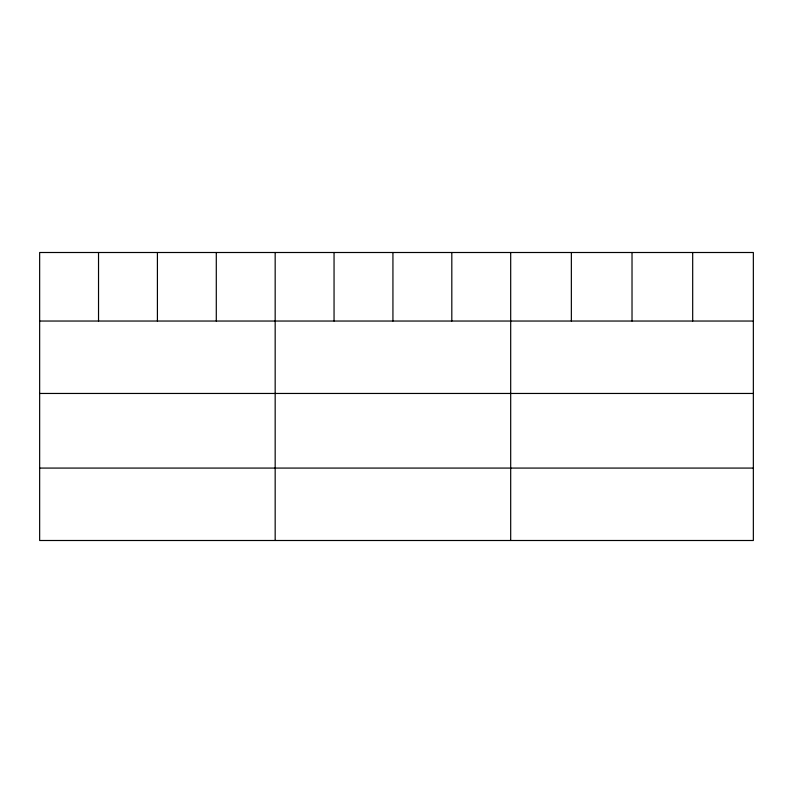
<?xml version="1.0" encoding="UTF-8"?>
<svg xmlns="http://www.w3.org/2000/svg" width="793" height="793" viewBox="0 0 793 793"><rect width="100%" height="100%" fill="white"/><g stroke="black" fill="none" stroke-linecap="round" stroke-linejoin="round"><path stroke-width="1.19" d="M753.35 321.036L753.35 540.499L39.65 540.499L39.65 252.501L753.35 252.501L753.35 321.036L39.65 321.036M39.65 393.457L753.35 393.457M39.65 468.078L753.35 468.078M692.685 252.501L692.685 321.036M632.021 252.501L632.021 321.036M571.356 252.501L571.356 321.036M510.692 252.501L510.692 540.499M451.812 252.501L451.812 321.036M392.931 252.501L392.931 321.036M334.051 252.501L334.051 321.036M275.171 252.501L275.171 540.499M216.291 252.501L216.291 321.036M157.411 252.501L157.411 321.036M98.53 252.501L98.53 321.036"/></g></svg>
